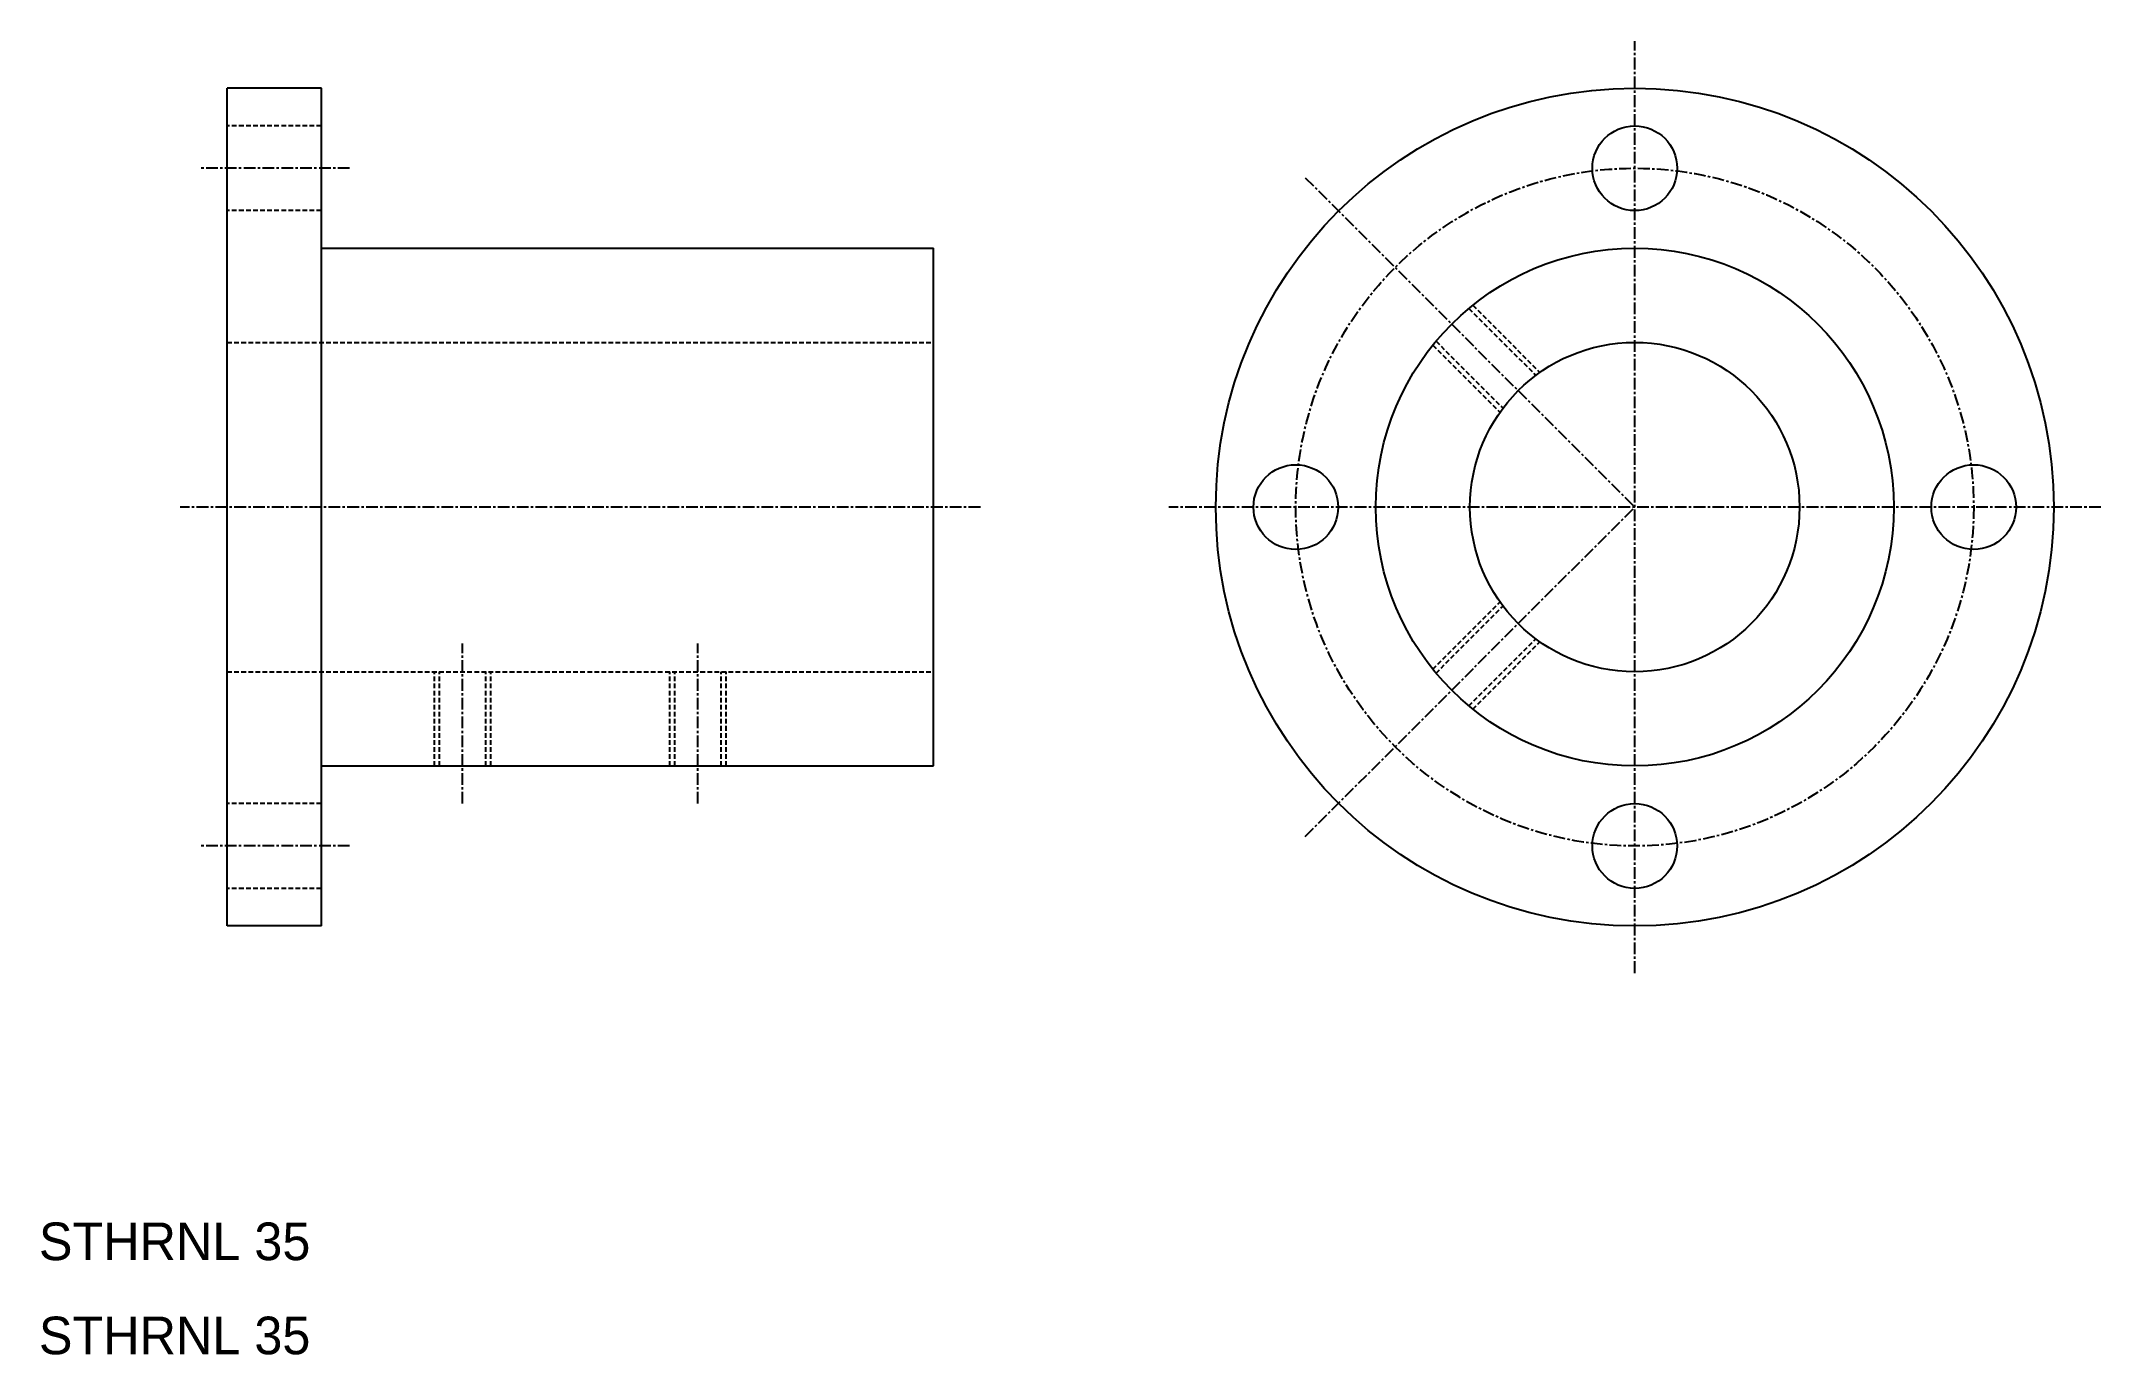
# Model space of a CAD drawing. Extents: x 10 to 229, y 10 to 149.
import ezdxf

# ---------------------------------------------------------------- set-up
doc = ezdxf.new("R2010")
doc.units = 0
doc.linetypes.add('CENTER', pattern=[2, 1.25, -0.25, 0.25, -0.25])
doc.linetypes.add('DASHED', pattern=[0.75, 0.5, -0.25])
doc.layers.get('0').update_dxf_attribs({"linetype": 'CONTINUOUS'})
doc.layers.add('CENTER', color=1, linetype='CENTER')

msp = doc.modelspace()

# ---------------------------------------------------------------- linework, layer by layer
at = {"color": 7, "linetype": 'CONTINUOUS'}
for p, q in [((30, 55.5), (30, 144.5)), ((40, 144.5), (30, 144.5)), ((40, 55.5), (40, 144.5)), ((40, 127.5), (105, 127.5)), ((105, 72.5), (105, 127.5)), ((40, 72.5), (105, 72.5)), ((40, 55.5), (30, 55.5))]:
    msp.add_line(p, q, dxfattribs=at)
at = {"color": 3, "linetype": 'DASHED'}
for p, q in [((40, 140.5), (30, 140.5)), ((40, 131.5), (30, 131.5)), ((161.87, 121.11), (168.99, 113.99)), ((162.29, 121.45), (169.43, 114.31)), ((30, 117.5), (105, 117.5)), ((158.05, 117.21), (165.19, 110.07)), ((158.39, 117.63), (165.51, 110.51)), ((158.05, 82.79), (165.19, 89.93)), ((158.39, 82.37), (165.51, 89.49)), ((161.87, 78.89), (168.99, 86.01)), ((162.29, 78.55), (169.43, 85.69)), ((30, 82.5), (105, 82.5)), ((52, 72.5), (52, 82.5)), ((52.54, 72.5), (52.54, 82.5)), ((57.46, 72.5), (57.46, 82.5)), ((58, 72.5), (58, 82.5)), ((77, 72.5), (77, 82.5)), ((77.54, 72.5), (77.54, 82.5)), ((82.46, 72.5), (82.46, 82.5)), ((83, 72.5), (83, 82.5)), ((40, 68.5), (30, 68.5)), ((40, 59.5), (30, 59.5))]:
    msp.add_line(p, q, dxfattribs=at)
at = {"color": 7, "linetype": 'CONTINUOUS'}
for centre, radius in [((179.5, 100), 44.5), ((179.5, 136), 4.5), ((179.5, 100), 27.5), ((179.5, 100), 17.5), ((143.5, 100), 4.5), ((215.5, 100), 4.5), ((179.5, 64), 4.5)]:
    msp.add_circle(centre, radius, dxfattribs=at)
at = {"layer": 'CENTER', "color": 1, "linetype": 'CENTER'}
for p, q in [((179.5, 50.5), (179.5, 149.5)), ((43, 136), (27, 136)), ((144.5, 135), (179.5, 100)), ((110, 100), (25, 100)), ((229, 100), (130, 100)), ((144.5, 65), (179.5, 100)), ((55, 68.5), (55, 85.5)), ((80, 68.5), (80, 85.5)), ((43, 64), (27, 64))]:
    msp.add_line(p, q, dxfattribs=at)
msp.add_circle((179.5, 100), 36, dxfattribs=at)

# ---------------------------------------------------------------- texts
at = {"color": 7, "linetype": 'CONTINUOUS'}
for p in [(10, 20), (10, 10)]:
    msp.add_text('STHRNL 35', height=4, dxfattribs=at).set_placement(p)

doc.saveas('drawing.dxf')
